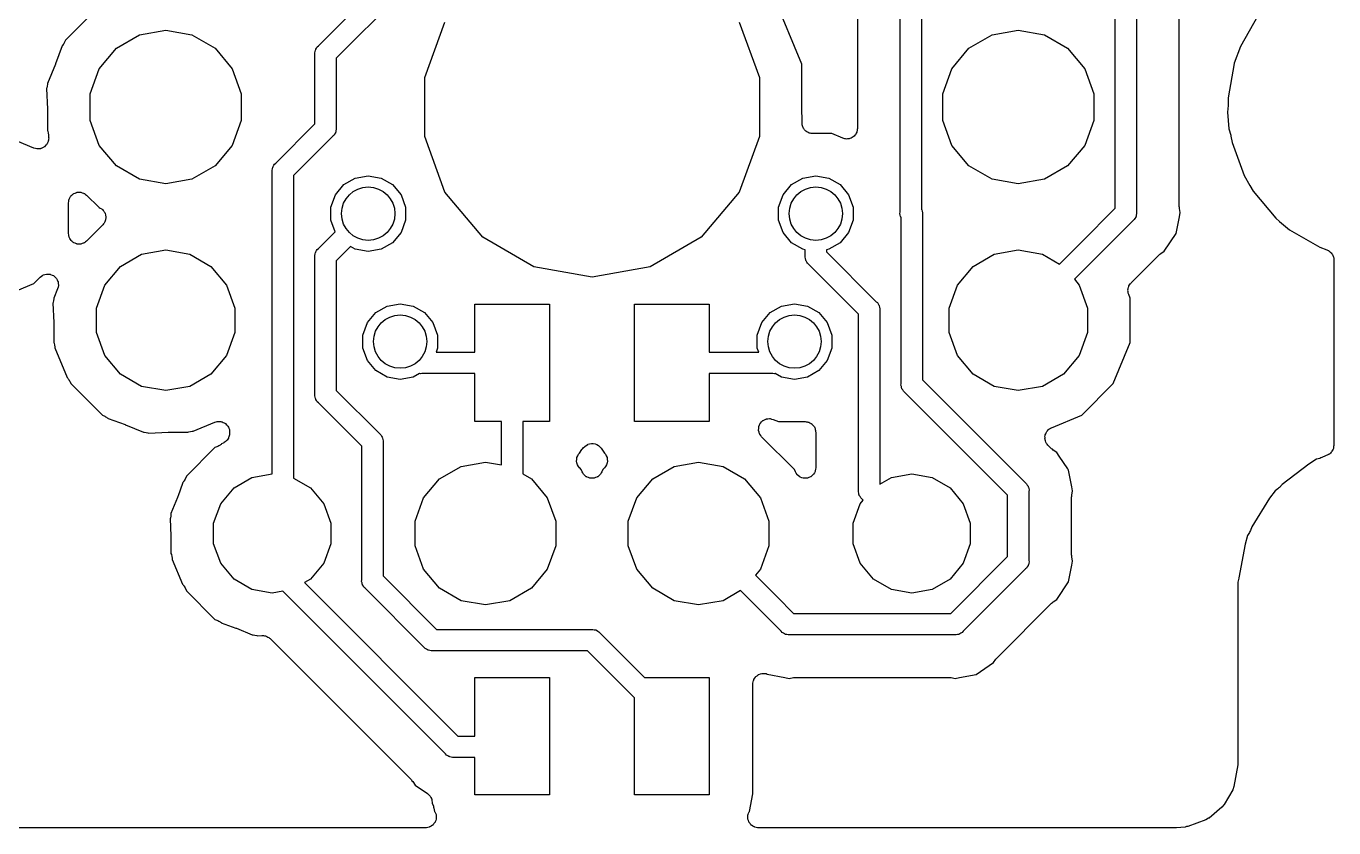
# Model space of a CAD drawing. Extents: x 240.1 to 314.9, y -176.2 to -102.8.
# Drawn here: x 299.33 to 314.91, y -176.23 to -166.68 of the extents above; entities that cross this region are included whole.
import ezdxf

# ---------------------------------------------------------------- set-up
doc = ezdxf.new("R2010")
doc.units = 0
doc.header["$MEASUREMENT"] = 0
doc.layers.add('BLACK', color=7, linetype='CONTINUOUS')

msp = doc.modelspace()

# ---------------------------------------------------------------- linework, layer by layer
at = {"layer": 'BLACK', "linetype": 'CONTINUOUS'}
for p, q in [((312.305, -168.845), (312.305, -153.632)), ((312.559, -153.585), (312.559, -168.893)), ((313.067, -168.823), (313.067, -153.654)), ((302.809, -166.911), (305.087, -164.633)), ((305.234, -164.846), (303.022, -167.058)), ((309.233, -165.617), (309.233, -167.894)), ((309.741, -168.893), (309.741, -165.547)), ((309.995, -165.595), (309.995, -168.853)), ((308.572, -167.131), (308.201, -166.237)), ((300.192, -166.446), (299.796, -166.842)), ((314.006, -166.554), (313.797, -166.917)), ((300.677, -166.78), (300.99, -166.725)), ((300.99, -166.725), (301.303, -166.78)), ((304.076, -167.288), (304.317, -166.628)), ((307.823, -166.628), (308.064, -167.288)), ((310.837, -166.78), (311.15, -166.725)), ((311.15, -166.725), (311.463, -166.78)), ((299.775, -166.887), (299.767, -166.896)), ((299.779, -166.877), (299.775, -166.887)), ((299.784, -166.869), (299.779, -166.877)), ((299.796, -166.842), (299.784, -166.869)), ((300.402, -166.939), (300.677, -166.78)), ((301.303, -166.78), (301.578, -166.939)), ((310.562, -166.939), (310.837, -166.78)), ((311.463, -166.78), (311.738, -166.939)), ((299.757, -166.909), (299.678, -167.126)), ((299.761, -166.906), (299.757, -166.909)), ((299.767, -166.896), (299.761, -166.906)), ((300.198, -167.183), (300.402, -166.939)), ((301.578, -166.939), (301.782, -167.183)), ((302.767, -166.994), (302.771, -166.977)), ((302.768, -167.011), (302.767, -166.994)), ((302.768, -167.841), (302.768, -167.011)), ((302.771, -166.977), (302.774, -166.961)), ((302.774, -166.961), (302.777, -166.956)), ((302.777, -166.956), (302.778, -166.951)), ((302.778, -166.951), (302.788, -166.937)), ((302.788, -166.937), (302.796, -166.922)), ((302.796, -166.922), (302.809, -166.911)), ((310.358, -167.183), (310.562, -166.939)), ((311.738, -166.939), (311.942, -167.183)), ((313.797, -166.917), (313.723, -167.119)), ((299.676, -167.131), (299.581, -167.36)), ((299.677, -167.128), (299.676, -167.131)), ((299.678, -167.126), (299.677, -167.128)), ((300.089, -167.481), (300.198, -167.183)), ((301.782, -167.183), (301.891, -167.481)), ((303.022, -167.058), (303.022, -167.888)), ((308.572, -167.629), (308.572, -167.131)), ((310.249, -167.481), (310.358, -167.183)), ((311.942, -167.183), (312.051, -167.481)), ((313.723, -167.12), (313.65, -167.532)), ((313.723, -167.119), (313.723, -167.119)), ((313.723, -167.119), (313.723, -167.12)), ((299.581, -167.36), (299.581, -167.368)), ((304.076, -167.992), (304.076, -167.288)), ((308.064, -167.288), (308.064, -167.992)), ((299.573, -167.411), (299.571, -167.419)), ((299.571, -167.419), (299.581, -167.667)), ((299.577, -167.39), (299.573, -167.411)), ((299.573, -167.411), (299.573, -167.411)), ((299.573, -167.411), (299.573, -167.411)), ((299.581, -167.368), (299.577, -167.39)), ((299.581, -167.368), (299.581, -167.368)), ((299.581, -167.368), (299.581, -167.368)), ((300.089, -167.799), (300.089, -167.481)), ((301.891, -167.481), (301.891, -167.799)), ((310.249, -167.799), (310.249, -167.481)), ((312.051, -167.481), (312.051, -167.799)), ((299.581, -167.667), (299.581, -167.67)), ((299.581, -167.67), (299.581, -167.672)), ((299.581, -167.672), (299.581, -167.92)), ((308.572, -167.63), (308.572, -167.629)), ((308.574, -167.832), (308.572, -167.63)), ((308.572, -167.63), (308.572, -167.63)), ((313.65, -167.622), (313.643, -167.7)), ((313.65, -167.611), (313.649, -167.616)), ((313.649, -167.616), (313.65, -167.622)), ((313.65, -167.532), (313.65, -167.611)), ((300.198, -168.097), (300.089, -167.799)), ((301.891, -167.799), (301.782, -168.097)), ((310.358, -168.097), (310.249, -167.799)), ((312.051, -167.799), (311.942, -168.097)), ((313.643, -167.7), (313.66, -167.898)), ((299.42, -168.129), (299.068, -167.983)), ((299.581, -167.92), (299.584, -167.928)), ((299.584, -167.928), (299.584, -167.928)), ((299.584, -167.928), (299.584, -167.928)), ((299.584, -167.928), (299.589, -167.95)), ((299.589, -167.95), (299.594, -167.971)), ((299.594, -167.971), (299.594, -167.971)), ((299.594, -167.971), (299.594, -167.971)), ((299.594, -167.971), (299.595, -167.994)), ((302.301, -168.308), (302.768, -167.841)), ((302.994, -167.977), (302.981, -167.988)), ((303.002, -167.962), (302.994, -167.977)), ((303.012, -167.949), (303.002, -167.962)), ((303.013, -167.943), (303.012, -167.949)), ((303.016, -167.938), (303.013, -167.943)), ((303.019, -167.922), (303.016, -167.938)), ((303.023, -167.905), (303.019, -167.922)), ((303.022, -167.888), (303.023, -167.905)), ((308.575, -167.842), (308.574, -167.832)), ((308.575, -167.853), (308.575, -167.842)), ((308.579, -167.863), (308.575, -167.853)), ((308.582, -167.875), (308.579, -167.863)), ((308.587, -167.884), (308.582, -167.875)), ((308.591, -167.894), (308.587, -167.884)), ((308.598, -167.903), (308.591, -167.894)), ((308.604, -167.913), (308.598, -167.903)), ((308.612, -167.92), (308.604, -167.913)), ((308.619, -167.928), (308.612, -167.92)), ((308.629, -167.934), (308.619, -167.928)), ((308.638, -167.941), (308.629, -167.934)), ((308.648, -167.945), (308.638, -167.941)), ((308.657, -167.95), (308.648, -167.945)), ((308.669, -167.952), (308.657, -167.95)), ((308.68, -167.956), (308.669, -167.952)), ((308.69, -167.956), (308.68, -167.956)), ((308.701, -167.957), (308.69, -167.956)), ((308.926, -167.957), (308.701, -167.957)), ((309.057, -168.012), (308.926, -167.957)), ((309.203, -167.976), (309.193, -167.985)), ((309.208, -167.969), (309.203, -167.976)), ((309.213, -167.963), (309.208, -167.969)), ((309.219, -167.95), (309.213, -167.963)), ((309.225, -167.938), (309.219, -167.95)), ((309.227, -167.93), (309.225, -167.938)), ((309.23, -167.922), (309.227, -167.93)), ((309.231, -167.908), (309.23, -167.922)), ((309.233, -167.894), (309.231, -167.908)), ((313.66, -167.898), (313.681, -167.974)), ((313.681, -167.974), (313.681, -167.979)), ((313.681, -167.979), (313.683, -167.985)), ((299.437, -168.133), (299.42, -168.129)), ((299.453, -168.138), (299.437, -168.133)), ((299.458, -168.137), (299.453, -168.138)), ((299.464, -168.139), (299.458, -168.137)), ((299.48, -168.136), (299.464, -168.139)), ((299.497, -168.136), (299.48, -168.136)), ((299.502, -168.133), (299.497, -168.136)), ((299.507, -168.133), (299.502, -168.133)), ((299.522, -168.125), (299.507, -168.133)), ((299.537, -168.119), (299.522, -168.125)), ((299.541, -168.115), (299.537, -168.119)), ((299.546, -168.112), (299.541, -168.115)), ((299.558, -168.1), (299.546, -168.112)), ((299.57, -168.089), (299.558, -168.1)), ((299.572, -168.084), (299.57, -168.089)), ((299.576, -168.08), (299.572, -168.084)), ((299.583, -168.065), (299.576, -168.08)), ((299.59, -168.05), (299.583, -168.065)), ((299.591, -168.044), (299.59, -168.05)), ((299.593, -168.039), (299.591, -168.044)), ((299.594, -168.023), (299.593, -168.039)), ((299.596, -168.006), (299.594, -168.023)), ((299.595, -167.994), (299.595, -167.995)), ((299.595, -167.995), (299.595, -167.998)), ((299.595, -167.998), (299.595, -168.002)), ((299.595, -168.002), (299.596, -168.006)), ((300.402, -168.341), (300.198, -168.097)), ((301.782, -168.097), (301.578, -168.341)), ((302.981, -167.988), (302.514, -168.455)), ((304.317, -168.652), (304.076, -167.992)), ((308.064, -167.992), (307.823, -168.652)), ((309.071, -168.015), (309.057, -168.012)), ((309.084, -168.02), (309.071, -168.015)), ((309.092, -168.02), (309.084, -168.02)), ((309.101, -168.021), (309.092, -168.02)), ((309.114, -168.02), (309.101, -168.021)), ((309.128, -168.02), (309.114, -168.02)), ((309.136, -168.017), (309.128, -168.02)), ((309.144, -168.016), (309.136, -168.017)), ((309.157, -168.009), (309.144, -168.016)), ((309.17, -168.004), (309.157, -168.009)), ((309.176, -167.999), (309.17, -168.004)), ((309.183, -167.995), (309.176, -167.999)), ((309.193, -167.985), (309.183, -167.995)), ((310.562, -168.341), (310.358, -168.097)), ((311.942, -168.097), (311.738, -168.341)), ((313.683, -167.985), (313.697, -168.062)), ((313.697, -168.062), (313.84, -168.455)), ((300.677, -168.5), (300.402, -168.341)), ((301.578, -168.341), (301.303, -168.5)), ((302.259, -168.391), (302.263, -168.374)), ((302.26, -168.408), (302.259, -168.391)), ((302.26, -172.011), (302.26, -168.408)), ((302.263, -168.374), (302.266, -168.358)), ((302.266, -168.358), (302.269, -168.353)), ((302.269, -168.353), (302.27, -168.348)), ((302.27, -168.348), (302.28, -168.334)), ((302.28, -168.334), (302.288, -168.319)), ((302.288, -168.319), (302.301, -168.308)), ((310.837, -168.5), (310.562, -168.341)), ((311.738, -168.341), (311.463, -168.5)), ((300.99, -168.555), (300.677, -168.5)), ((301.303, -168.5), (300.99, -168.555)), ((302.514, -168.455), (302.514, -172.06)), ((303.012, -168.684), (303.113, -168.564)), ((303.113, -168.564), (303.249, -168.486)), ((303.249, -168.486), (303.403, -168.459)), ((303.403, -168.459), (303.557, -168.486)), ((303.557, -168.486), (303.693, -168.564)), ((303.693, -168.564), (303.794, -168.684)), ((308.346, -168.684), (308.447, -168.564)), ((308.447, -168.564), (308.583, -168.486)), ((308.583, -168.486), (308.737, -168.459)), ((308.737, -168.459), (308.891, -168.486)), ((308.891, -168.486), (309.027, -168.564)), ((309.027, -168.564), (309.128, -168.684)), ((311.15, -168.555), (310.837, -168.5)), ((311.463, -168.5), (311.15, -168.555)), ((313.84, -168.455), (313.909, -168.575)), ((313.909, -168.575), (313.948, -168.642)), ((299.834, -168.764), (299.835, -168.747)), ((299.835, -168.747), (299.838, -168.742)), ((299.838, -168.742), (299.839, -168.737)), ((299.839, -168.737), (299.847, -168.722)), ((299.847, -168.722), (299.854, -168.707)), ((299.854, -168.707), (299.858, -168.703)), ((299.858, -168.703), (299.861, -168.698)), ((299.861, -168.698), (299.873, -168.688)), ((299.873, -168.688), (299.885, -168.676)), ((299.885, -168.676), (299.89, -168.674)), ((299.89, -168.674), (299.894, -168.67)), ((299.894, -168.67), (299.91, -168.664)), ((299.91, -168.664), (299.925, -168.657)), ((299.925, -168.657), (299.931, -168.657)), ((299.931, -168.657), (299.936, -168.655)), ((299.936, -168.655), (299.952, -168.655)), ((299.952, -168.655), (299.969, -168.653)), ((299.969, -168.653), (299.974, -168.655)), ((299.974, -168.655), (299.98, -168.655)), ((299.98, -168.655), (299.996, -168.661)), ((299.996, -168.661), (300.012, -168.665)), ((300.012, -168.665), (300.016, -168.668)), ((300.016, -168.668), (300.021, -168.67)), ((300.021, -168.67), (300.034, -168.681)), ((300.034, -168.681), (300.048, -168.69)), ((300.048, -168.69), (300.192, -168.834)), ((302.958, -168.832), (303.012, -168.684)), ((303.794, -168.684), (303.847, -168.832)), ((304.769, -169.191), (304.317, -168.652)), ((307.823, -168.652), (307.371, -169.191)), ((308.292, -168.832), (308.346, -168.684)), ((309.128, -168.684), (309.181, -168.832)), ((313.948, -168.642), (314.217, -168.963)), ((299.831, -168.78), (299.834, -168.764)), ((299.831, -169.147), (299.831, -168.78)), ((300.192, -168.834), (300.199, -168.837)), ((300.199, -168.837), (300.21, -168.845)), ((300.21, -168.845), (300.223, -168.85)), ((300.223, -168.85), (300.229, -168.856)), ((300.229, -168.856), (300.236, -168.861)), ((300.236, -168.861), (300.244, -168.872)), ((300.244, -168.872), (300.254, -168.882)), ((300.254, -168.882), (300.258, -168.889)), ((300.258, -168.889), (300.263, -168.896)), ((300.263, -168.896), (300.267, -168.909)), ((300.267, -168.909), (300.273, -168.922)), ((302.958, -168.988), (302.958, -168.832)), ((303.847, -168.832), (303.847, -168.988)), ((308.292, -168.988), (308.292, -168.832)), ((309.181, -168.832), (309.181, -168.988)), ((309.74, -168.909), (309.741, -168.893)), ((309.744, -168.926), (309.74, -168.909)), ((309.995, -168.853), (309.997, -168.856)), ((309.997, -168.856), (309.998, -168.861)), ((309.998, -168.861), (310.001, -168.866)), ((310.001, -168.866), (310.004, -168.882)), ((310.004, -168.882), (310.008, -168.899)), ((310.008, -168.899), (310.007, -168.916)), ((310.007, -168.916), (310.007, -170.889)), ((311.894, -169.257), (312.305, -168.845)), ((312.56, -168.909), (312.556, -168.926)), ((312.559, -168.893), (312.56, -168.909)), ((313.069, -168.835), (313.067, -168.823)), ((313.069, -168.848), (313.069, -168.835)), ((313.079, -168.898), (313.069, -168.848)), ((313.069, -168.948), (313.079, -168.898)), ((300.24, -169.044), (300.048, -169.236)), ((300.248, -169.033), (300.24, -169.044)), ((300.257, -169.023), (300.248, -169.033)), ((300.26, -169.015), (300.257, -169.023)), ((300.265, -169.008), (300.26, -169.015)), ((300.269, -168.995), (300.265, -169.008)), ((300.274, -168.982), (300.269, -168.995)), ((300.273, -168.922), (300.273, -168.93)), ((300.273, -168.93), (300.276, -168.938)), ((300.277, -168.966), (300.274, -168.974)), ((300.274, -168.974), (300.274, -168.982)), ((300.276, -168.938), (300.275, -168.952)), ((300.275, -168.952), (300.277, -168.966)), ((303.008, -169.125), (302.958, -168.988)), ((303.847, -168.988), (303.794, -169.136)), ((308.346, -169.136), (308.292, -168.988)), ((309.181, -168.988), (309.128, -169.136)), ((309.747, -168.942), (309.744, -168.926)), ((309.75, -168.947), (309.747, -168.942)), ((309.751, -168.953), (309.75, -168.947)), ((309.753, -168.955), (309.751, -168.953)), ((309.753, -170.936), (309.753, -168.955)), ((312.518, -168.992), (312.073, -169.436)), ((312.531, -168.981), (312.518, -168.992)), ((312.539, -168.966), (312.531, -168.981)), ((312.549, -168.953), (312.539, -168.966)), ((312.55, -168.947), (312.549, -168.953)), ((312.553, -168.942), (312.55, -168.947)), ((312.556, -168.926), (312.553, -168.942)), ((313.03, -169.146), (313.069, -168.948)), ((313.069, -168.948), (313.069, -168.948)), ((314.217, -168.963), (314.264, -169.003)), ((314.264, -169.003), (314.264, -169.003)), ((314.264, -169.003), (314.382, -169.102)), ((299.834, -169.163), (299.831, -169.147)), ((299.835, -169.18), (299.834, -169.163)), ((299.838, -169.185), (299.835, -169.18)), ((299.839, -169.19), (299.838, -169.185)), ((299.847, -169.204), (299.839, -169.19)), ((299.854, -169.219), (299.847, -169.204)), ((299.858, -169.223), (299.854, -169.219)), ((299.861, -169.228), (299.858, -169.223)), ((299.873, -169.239), (299.861, -169.228)), ((302.809, -169.324), (303.008, -169.125)), ((303.794, -169.136), (303.693, -169.256)), ((305.378, -169.543), (304.769, -169.191)), ((307.371, -169.191), (306.762, -169.543)), ((308.447, -169.256), (308.346, -169.136)), ((309.128, -169.136), (309.027, -169.256)), ((312.89, -169.356), (313.03, -169.146)), ((314.382, -169.102), (314.745, -169.311)), ((299.885, -169.251), (299.873, -169.239)), ((299.89, -169.253), (299.885, -169.251)), ((299.894, -169.257), (299.89, -169.253)), ((299.91, -169.262), (299.894, -169.257)), ((299.925, -169.269), (299.91, -169.262)), ((299.931, -169.27), (299.925, -169.269)), ((299.936, -169.272), (299.931, -169.27)), ((299.952, -169.272), (299.936, -169.272)), ((299.969, -169.273), (299.952, -169.272)), ((299.974, -169.272), (299.969, -169.273)), ((299.98, -169.272), (299.974, -169.272)), ((299.996, -169.266), (299.98, -169.272)), ((300.012, -169.262), (299.996, -169.266)), ((300.016, -169.259), (300.012, -169.262)), ((300.021, -169.257), (300.016, -169.259)), ((300.034, -169.246), (300.021, -169.257)), ((300.048, -169.236), (300.034, -169.246)), ((300.703, -169.392), (300.99, -169.342)), ((300.99, -169.342), (301.277, -169.392)), ((302.771, -169.39), (302.774, -169.374)), ((302.774, -169.374), (302.777, -169.369)), ((302.777, -169.369), (302.778, -169.363)), ((302.778, -169.363), (302.788, -169.35)), ((302.788, -169.35), (302.796, -169.335)), ((302.796, -169.335), (302.809, -169.324)), ((303.191, -169.301), (303.022, -169.471)), ((303.249, -169.334), (303.191, -169.301)), ((303.403, -169.361), (303.249, -169.334)), ((303.557, -169.334), (303.403, -169.361)), ((303.693, -169.256), (303.557, -169.334)), ((308.583, -169.334), (308.447, -169.256)), ((308.61, -169.339), (308.583, -169.334)), ((308.61, -169.412), (308.61, -169.339)), ((308.891, -169.334), (308.864, -169.339)), ((308.864, -169.339), (308.864, -169.365)), ((308.864, -169.365), (309.458, -169.959)), ((309.027, -169.256), (308.891, -169.334)), ((310.863, -169.392), (311.15, -169.342)), ((311.15, -169.342), (311.437, -169.392)), ((311.64, -169.51), (311.894, -169.257)), ((311.894, -169.257), (311.894, -169.257)), ((312.838, -169.393), (312.847, -169.384)), ((312.847, -169.384), (312.89, -169.356)), ((314.745, -169.311), (314.826, -169.341)), ((314.826, -169.341), (314.836, -169.346)), ((314.836, -169.346), (314.847, -169.35)), ((314.847, -169.35), (314.855, -169.357)), ((314.855, -169.357), (314.865, -169.363)), ((314.865, -169.363), (314.872, -169.371)), ((314.872, -169.371), (314.88, -169.378)), ((314.88, -169.378), (314.886, -169.388)), ((300.264, -169.761), (300.451, -169.538)), ((300.451, -169.538), (300.703, -169.392)), ((301.277, -169.392), (301.529, -169.538)), ((301.529, -169.538), (301.716, -169.761)), ((302.767, -169.407), (302.771, -169.39)), ((302.768, -169.424), (302.767, -169.407)), ((302.768, -171.063), (302.768, -169.424)), ((303.022, -169.471), (303.022, -171.016)), ((306.07, -169.665), (305.378, -169.543)), ((306.762, -169.543), (306.07, -169.665)), ((308.609, -169.429), (308.61, -169.412)), ((308.613, -169.446), (308.609, -169.429)), ((308.616, -169.462), (308.613, -169.446)), ((308.619, -169.467), (308.616, -169.462)), ((308.62, -169.472), (308.619, -169.467)), ((308.63, -169.486), (308.62, -169.472)), ((308.638, -169.501), (308.63, -169.486)), ((308.651, -169.512), (308.638, -169.501)), ((309.245, -170.106), (308.651, -169.512)), ((310.424, -169.761), (310.611, -169.538)), ((310.611, -169.538), (310.863, -169.392)), ((311.437, -169.392), (311.64, -169.51)), ((312.073, -169.436), (311.818, -169.692)), ((312.073, -169.436), (312.073, -169.436)), ((312.494, -169.734), (312.828, -169.4)), ((312.828, -169.4), (312.838, -169.393)), ((314.886, -169.388), (314.893, -169.397)), ((314.893, -169.397), (314.897, -169.407)), ((314.897, -169.407), (314.902, -169.417)), ((314.902, -169.417), (314.904, -169.428)), ((314.904, -169.428), (314.908, -169.438)), ((314.908, -169.438), (314.908, -169.449)), ((314.908, -169.449), (314.91, -169.46)), ((314.91, -169.46), (314.91, -171.67)), ((299.418, -169.743), (299.495, -169.666)), ((299.495, -169.666), (299.511, -169.655)), ((299.511, -169.655), (299.526, -169.643)), ((299.526, -169.643), (299.529, -169.642)), ((299.529, -169.642), (299.531, -169.64)), ((299.531, -169.64), (299.55, -169.635)), ((299.55, -169.635), (299.568, -169.629)), ((299.568, -169.629), (299.571, -169.63)), ((299.571, -169.63), (299.574, -169.629)), ((299.574, -169.629), (299.593, -169.631)), ((299.593, -169.631), (299.613, -169.631)), ((299.613, -169.631), (299.615, -169.632)), ((299.615, -169.632), (299.618, -169.633)), ((299.618, -169.633), (299.635, -169.641)), ((299.635, -169.641), (299.653, -169.648)), ((299.653, -169.648), (299.655, -169.65)), ((299.655, -169.65), (299.658, -169.651)), ((299.658, -169.651), (299.672, -169.665)), ((299.672, -169.665), (299.686, -169.678)), ((299.686, -169.678), (299.687, -169.681)), ((299.687, -169.681), (299.689, -169.683)), ((299.689, -169.683), (299.697, -169.7)), ((311.818, -169.692), (311.876, -169.761)), ((299.068, -169.888), (299.418, -169.743)), ((299.702, -169.804), (299.656, -169.915)), ((299.697, -169.7), (299.706, -169.717)), ((299.707, -169.785), (299.702, -169.804)), ((299.706, -169.717), (299.707, -169.72)), ((299.707, -169.72), (299.708, -169.723)), ((299.712, -169.766), (299.707, -169.785)), ((299.708, -169.723), (299.709, -169.742)), ((299.709, -169.742), (299.712, -169.761)), ((299.712, -169.761), (299.711, -169.764)), ((299.711, -169.764), (299.712, -169.766)), ((300.164, -170.034), (300.264, -169.761)), ((301.716, -169.761), (301.815, -170.034)), ((310.325, -170.034), (310.424, -169.761)), ((311.876, -169.761), (311.976, -170.034)), ((312.457, -169.813), (312.461, -169.8)), ((312.458, -169.821), (312.457, -169.813)), ((312.457, -169.83), (312.458, -169.821)), ((312.46, -169.843), (312.457, -169.83)), ((312.461, -169.857), (312.46, -169.843)), ((312.461, -169.8), (312.462, -169.786)), ((312.462, -169.786), (312.466, -169.779)), ((312.466, -169.779), (312.468, -169.771)), ((312.468, -169.771), (312.476, -169.759)), ((312.476, -169.759), (312.483, -169.747)), ((312.483, -169.747), (312.489, -169.741)), ((312.489, -169.741), (312.494, -169.734)), ((299.649, -169.967), (299.646, -169.977)), ((299.646, -169.977), (299.656, -170.208)), ((299.653, -169.946), (299.649, -169.967)), ((299.656, -169.924), (299.653, -169.946)), ((299.656, -169.915), (299.656, -169.924)), ((303.494, -170.088), (303.63, -170.01)), ((303.63, -170.01), (303.784, -169.983)), ((303.784, -169.983), (303.938, -170.01)), ((303.938, -170.01), (304.074, -170.088)), ((304.673, -170.561), (304.673, -169.989)), ((304.673, -169.989), (305.562, -169.989)), ((305.562, -169.989), (305.562, -171.386)), ((306.578, -171.386), (306.578, -169.989)), ((306.578, -169.989), (307.467, -169.989)), ((307.467, -169.989), (307.467, -170.561)), ((308.193, -170.088), (308.329, -170.01)), ((308.329, -170.01), (308.483, -169.983)), ((308.483, -169.983), (308.637, -170.01)), ((308.637, -170.01), (308.773, -170.088)), ((309.458, -169.959), (309.471, -169.97)), ((309.471, -169.97), (309.479, -169.985)), ((309.479, -169.985), (309.489, -169.998)), ((309.489, -169.998), (309.49, -170.004)), ((309.49, -170.004), (309.493, -170.009)), ((309.493, -170.009), (309.496, -170.025)), ((312.464, -169.865), (312.461, -169.857)), ((312.466, -169.873), (312.464, -169.865)), ((312.483, -169.915), (312.466, -169.873)), ((312.483, -170.445), (312.483, -169.915)), ((300.164, -170.326), (300.164, -170.034)), ((301.815, -170.034), (301.815, -170.326)), ((303.393, -170.208), (303.494, -170.088)), ((304.074, -170.088), (304.175, -170.208)), ((308.092, -170.208), (308.193, -170.088)), ((308.773, -170.088), (308.874, -170.208)), ((309.245, -172.206), (309.245, -170.106)), ((309.496, -170.025), (309.5, -170.042)), ((309.5, -170.042), (309.499, -170.059)), ((309.499, -170.059), (309.499, -172.133)), ((310.325, -170.326), (310.325, -170.034)), ((311.976, -170.034), (311.976, -170.326)), ((299.656, -170.208), (299.656, -170.211)), ((299.656, -170.211), (299.656, -170.214)), ((299.656, -170.214), (299.656, -170.445)), ((303.339, -170.356), (303.393, -170.208)), ((304.175, -170.208), (304.228, -170.356)), ((308.038, -170.356), (308.092, -170.208)), ((308.874, -170.208), (308.928, -170.356)), ((299.656, -170.445), (299.66, -170.454)), ((299.66, -170.454), (299.665, -170.476)), ((299.665, -170.476), (299.67, -170.497)), ((300.264, -170.599), (300.164, -170.326)), ((301.815, -170.326), (301.716, -170.599)), ((303.339, -170.512), (303.339, -170.356)), ((304.228, -170.356), (304.228, -170.512)), ((308.038, -170.512), (308.038, -170.356)), ((308.928, -170.356), (308.928, -170.512)), ((310.424, -170.599), (310.325, -170.326)), ((311.976, -170.326), (311.876, -170.599)), ((312.28, -170.935), (312.483, -170.445)), ((299.67, -170.497), (299.67, -170.509)), ((299.67, -170.509), (299.817, -170.863)), ((300.451, -170.822), (300.264, -170.599)), ((301.716, -170.599), (301.529, -170.822)), ((303.393, -170.66), (303.339, -170.512)), ((304.228, -170.512), (304.211, -170.561)), ((304.211, -170.561), (304.673, -170.561)), ((307.467, -170.561), (308.056, -170.561)), ((308.056, -170.561), (308.038, -170.512)), ((308.928, -170.512), (308.874, -170.66)), ((310.611, -170.822), (310.424, -170.599)), ((311.876, -170.599), (311.689, -170.822)), ((303.494, -170.78), (303.393, -170.66)), ((303.63, -170.858), (303.494, -170.78)), ((308.773, -170.78), (308.637, -170.858)), ((308.874, -170.66), (308.773, -170.78)), ((299.817, -170.863), (299.823, -170.868)), ((299.823, -170.868), (299.829, -170.877)), ((299.829, -170.877), (299.837, -170.885)), ((299.837, -170.885), (299.841, -170.896)), ((299.841, -170.896), (299.847, -170.905)), ((299.847, -170.905), (299.86, -170.935)), ((299.86, -170.935), (300.235, -171.31)), ((300.703, -170.968), (300.451, -170.822)), ((301.529, -170.822), (301.277, -170.968)), ((303.784, -170.885), (303.63, -170.858)), ((303.938, -170.858), (303.784, -170.885)), ((304.016, -170.814), (303.938, -170.858)), ((304.027, -170.816), (304.016, -170.814)), ((304.044, -170.815), (304.027, -170.816)), ((304.673, -170.815), (304.044, -170.815)), ((304.673, -171.386), (304.673, -170.815)), ((308.223, -170.815), (307.467, -170.815)), ((307.467, -170.815), (307.467, -171.386)), ((308.24, -170.816), (308.223, -170.815)), ((308.251, -170.814), (308.24, -170.816)), ((308.329, -170.858), (308.251, -170.814)), ((308.483, -170.885), (308.329, -170.858)), ((308.637, -170.858), (308.483, -170.885)), ((309.752, -170.953), (309.753, -170.936)), ((310.007, -170.889), (311.236, -172.118)), ((310.863, -170.968), (310.611, -170.822)), ((311.689, -170.822), (311.437, -170.968)), ((311.905, -171.31), (312.28, -170.935)), ((300.99, -171.018), (300.703, -170.968)), ((301.277, -170.968), (300.99, -171.018)), ((302.767, -171.08), (302.768, -171.063)), ((302.771, -171.097), (302.767, -171.08)), ((302.774, -171.113), (302.771, -171.097)), ((303.022, -171.016), (303.54, -171.534)), ((309.756, -170.97), (309.752, -170.953)), ((309.759, -170.986), (309.756, -170.97)), ((309.762, -170.991), (309.759, -170.986)), ((309.763, -170.997), (309.762, -170.991)), ((309.773, -171.01), (309.763, -170.997)), ((309.781, -171.025), (309.773, -171.01)), ((309.794, -171.036), (309.781, -171.025)), ((311.023, -172.265), (309.794, -171.036)), ((311.15, -171.018), (310.863, -170.968)), ((311.437, -170.968), (311.15, -171.018)), ((302.777, -171.118), (302.774, -171.113)), ((302.778, -171.123), (302.777, -171.118)), ((302.788, -171.137), (302.778, -171.123)), ((302.796, -171.152), (302.788, -171.137)), ((302.809, -171.163), (302.796, -171.152)), ((303.327, -171.68), (302.809, -171.163)), ((300.235, -171.31), (300.265, -171.323)), ((300.265, -171.323), (300.274, -171.329)), ((300.274, -171.329), (300.285, -171.333)), ((300.285, -171.333), (300.293, -171.341)), ((300.293, -171.341), (300.302, -171.347)), ((300.302, -171.347), (300.305, -171.35)), ((300.305, -171.35), (300.505, -171.423)), ((301.319, -171.5), (301.576, -171.393)), ((301.576, -171.393), (301.59, -171.39)), ((301.59, -171.39), (301.603, -171.386)), ((301.603, -171.386), (301.611, -171.386)), ((301.611, -171.386), (301.619, -171.384)), ((301.619, -171.384), (301.633, -171.386)), ((301.633, -171.386), (301.647, -171.386)), ((301.647, -171.386), (301.655, -171.388)), ((301.655, -171.388), (301.663, -171.39)), ((301.663, -171.39), (301.675, -171.396)), ((301.675, -171.396), (301.688, -171.401)), ((301.688, -171.401), (301.695, -171.406)), ((301.695, -171.406), (301.702, -171.41)), ((301.702, -171.41), (301.712, -171.42)), ((304.99, -171.386), (304.673, -171.386)), ((304.991, -171.902), (304.99, -171.386)), ((305.562, -171.386), (305.244, -171.386)), ((305.244, -171.386), (305.244, -172.009)), ((307.467, -171.386), (306.578, -171.386)), ((308.066, -171.427), (308.073, -171.409)), ((308.073, -171.409), (308.075, -171.407)), ((308.075, -171.407), (308.077, -171.404)), ((308.077, -171.404), (308.09, -171.391)), ((308.09, -171.391), (308.103, -171.376)), ((308.103, -171.376), (308.106, -171.375)), ((308.106, -171.375), (308.108, -171.373)), ((308.108, -171.373), (308.125, -171.365)), ((308.125, -171.365), (308.142, -171.356)), ((308.142, -171.356), (308.145, -171.356)), ((308.145, -171.356), (308.148, -171.355)), ((308.148, -171.355), (308.167, -171.353)), ((308.167, -171.353), (308.186, -171.35)), ((308.186, -171.35), (308.189, -171.351)), ((308.189, -171.351), (308.192, -171.351)), ((308.192, -171.351), (308.21, -171.356)), ((308.21, -171.356), (308.229, -171.36)), ((308.229, -171.36), (308.294, -171.386)), ((308.294, -171.386), (308.61, -171.386)), ((308.61, -171.386), (308.621, -171.388)), ((308.621, -171.388), (308.632, -171.388)), ((308.632, -171.388), (308.642, -171.392)), ((308.642, -171.392), (308.653, -171.394)), ((308.653, -171.394), (308.663, -171.4)), ((308.663, -171.4), (308.674, -171.404)), ((308.674, -171.404), (308.682, -171.411)), ((308.682, -171.411), (308.692, -171.416)), ((311.544, -171.46), (311.905, -171.31)), ((300.505, -171.423), (300.508, -171.424)), ((300.508, -171.424), (300.511, -171.425)), ((300.511, -171.425), (300.725, -171.513)), ((300.725, -171.513), (300.734, -171.513)), ((300.734, -171.513), (300.756, -171.517)), ((300.756, -171.517), (300.777, -171.521)), ((300.777, -171.521), (300.778, -171.521)), ((300.778, -171.521), (300.778, -171.521)), ((300.778, -171.521), (300.778, -171.521)), ((300.778, -171.521), (300.787, -171.524)), ((300.787, -171.524), (301.018, -171.514)), ((301.018, -171.514), (301.021, -171.514)), ((301.021, -171.514), (301.024, -171.513)), ((301.024, -171.513), (301.255, -171.513)), ((301.255, -171.513), (301.264, -171.51)), ((301.264, -171.51), (301.286, -171.505)), ((301.286, -171.505), (301.307, -171.5)), ((301.307, -171.5), (301.319, -171.5)), ((301.712, -171.42), (301.722, -171.429)), ((301.722, -171.429), (301.726, -171.436)), ((301.726, -171.436), (301.732, -171.442)), ((301.732, -171.442), (301.737, -171.455)), ((301.737, -171.455), (301.744, -171.467)), ((301.744, -171.467), (301.746, -171.475)), ((301.747, -171.556), (301.744, -171.57)), ((301.746, -171.475), (301.749, -171.483)), ((301.751, -171.543), (301.747, -171.556)), ((301.749, -171.483), (301.75, -171.497)), ((301.75, -171.497), (301.752, -171.511)), ((301.752, -171.526), (301.751, -171.534)), ((301.751, -171.534), (301.751, -171.543)), ((301.752, -171.511), (301.752, -171.526)), ((303.54, -171.534), (303.553, -171.545)), ((303.553, -171.545), (303.561, -171.559)), ((303.561, -171.559), (303.571, -171.573)), ((308.054, -171.488), (308.056, -171.469)), ((308.055, -171.491), (308.054, -171.488)), ((308.055, -171.494), (308.055, -171.491)), ((308.061, -171.512), (308.055, -171.494)), ((308.056, -171.469), (308.057, -171.45)), ((308.057, -171.45), (308.058, -171.447)), ((308.058, -171.444), (308.066, -171.427)), ((308.058, -171.447), (308.058, -171.444)), ((308.066, -171.531), (308.061, -171.512)), ((308.067, -171.533), (308.066, -171.531)), ((308.068, -171.536), (308.067, -171.533)), ((308.08, -171.551), (308.068, -171.536)), ((308.091, -171.567), (308.08, -171.551)), ((308.481, -171.957), (308.091, -171.567)), ((308.692, -171.416), (308.699, -171.425)), ((308.699, -171.425), (308.707, -171.432)), ((308.707, -171.432), (308.713, -171.441)), ((308.713, -171.441), (308.72, -171.45)), ((308.72, -171.45), (308.724, -171.46)), ((308.724, -171.46), (308.729, -171.47)), ((308.729, -171.47), (308.731, -171.481)), ((308.731, -171.481), (308.735, -171.491)), ((308.735, -171.491), (308.735, -171.503)), ((308.735, -171.503), (308.737, -171.513)), ((308.737, -171.513), (308.737, -171.936)), ((311.467, -171.561), (311.47, -171.553)), ((311.468, -171.575), (311.467, -171.561)), ((311.47, -171.544), (311.476, -171.532)), ((311.47, -171.553), (311.47, -171.544)), ((311.476, -171.532), (311.48, -171.519)), ((311.48, -171.519), (311.485, -171.512)), ((311.485, -171.512), (311.489, -171.505)), ((311.489, -171.505), (311.499, -171.495)), ((311.499, -171.495), (311.507, -171.484)), ((311.507, -171.484), (311.514, -171.479)), ((311.514, -171.479), (311.52, -171.473)), ((311.52, -171.473), (311.533, -171.467)), ((311.533, -171.467), (311.544, -171.46)), ((301.577, -171.697), (301.237, -172.037)), ((301.612, -171.683), (301.577, -171.697)), ((301.624, -171.675), (301.612, -171.683)), ((301.637, -171.669), (301.624, -171.675)), ((301.642, -171.663), (301.637, -171.669)), ((301.649, -171.659), (301.642, -171.663)), ((301.655, -171.651), (301.649, -171.659)), ((301.674, -171.644), (301.655, -171.651)), ((301.681, -171.639), (301.674, -171.644)), ((301.688, -171.636), (301.681, -171.639)), ((301.699, -171.627), (301.688, -171.636)), ((301.711, -171.62), (301.699, -171.627)), ((301.716, -171.613), (301.711, -171.62)), ((301.722, -171.608), (301.716, -171.613)), ((301.729, -171.596), (301.722, -171.608)), ((301.738, -171.585), (301.729, -171.596)), ((301.74, -171.577), (301.738, -171.585)), ((301.744, -171.57), (301.74, -171.577)), ((303.327, -173.273), (303.327, -171.68)), ((303.571, -171.573), (303.572, -171.579)), ((303.572, -171.579), (303.575, -171.584)), ((303.575, -171.584), (303.578, -171.6)), ((303.578, -171.6), (303.582, -171.617)), ((303.582, -171.617), (303.581, -171.633)), ((303.581, -171.633), (303.581, -173.226)), ((305.921, -171.764), (305.95, -171.721)), ((305.95, -171.721), (305.958, -171.712)), ((305.958, -171.712), (305.965, -171.701)), ((305.965, -171.701), (305.983, -171.684)), ((305.983, -171.684), (305.984, -171.683)), ((305.984, -171.683), (305.985, -171.682)), ((305.985, -171.682), (306.002, -171.67)), ((306.002, -171.67), (306.019, -171.658)), ((306.019, -171.658), (306.021, -171.658)), ((306.021, -171.658), (306.022, -171.657)), ((306.022, -171.657), (306.042, -171.652)), ((306.042, -171.652), (306.062, -171.647)), ((306.062, -171.647), (306.063, -171.647)), ((306.063, -171.647), (306.065, -171.647)), ((306.065, -171.647), (306.085, -171.649)), ((306.085, -171.649), (306.106, -171.651)), ((306.106, -171.651), (306.107, -171.652)), ((306.107, -171.652), (306.108, -171.652)), ((306.108, -171.652), (306.127, -171.661)), ((306.127, -171.661), (306.146, -171.67)), ((306.146, -171.67), (306.147, -171.671)), ((306.147, -171.671), (306.148, -171.671)), ((306.148, -171.671), (306.162, -171.686)), ((306.162, -171.686), (306.177, -171.701)), ((306.177, -171.701), (306.178, -171.702)), ((306.178, -171.702), (306.179, -171.703)), ((306.179, -171.703), (306.219, -171.764)), ((311.466, -171.588), (311.468, -171.575)), ((311.469, -171.596), (311.466, -171.588)), ((311.469, -171.605), (311.469, -171.596)), ((311.474, -171.618), (311.469, -171.605)), ((311.478, -171.631), (311.474, -171.618)), ((311.483, -171.638), (311.478, -171.631)), ((311.486, -171.646), (311.483, -171.638)), ((311.495, -171.656), (311.486, -171.646)), ((311.503, -171.667), (311.495, -171.656)), ((311.546, -171.71), (311.503, -171.667)), ((311.556, -171.717), (311.546, -171.71)), ((311.565, -171.726), (311.556, -171.717)), ((314.902, -171.714), (314.895, -171.727)), ((314.904, -171.707), (314.902, -171.714)), ((314.906, -171.701), (314.904, -171.707)), ((314.907, -171.685), (314.906, -171.701)), ((314.91, -171.67), (314.907, -171.685)), ((304.509, -171.92), (304.8, -171.869)), ((304.8, -171.869), (304.991, -171.902)), ((305.886, -171.857), (305.888, -171.837)), ((305.886, -171.859), (305.886, -171.857)), ((305.886, -171.86), (305.886, -171.859)), ((305.891, -171.88), (305.886, -171.86)), ((305.888, -171.837), (305.89, -171.816)), ((305.89, -171.815), (305.891, -171.814)), ((305.89, -171.816), (305.89, -171.815)), ((305.891, -171.814), (305.9, -171.795)), ((305.896, -171.9), (305.891, -171.88)), ((305.9, -171.795), (305.909, -171.776)), ((305.909, -171.776), (305.91, -171.775)), ((305.91, -171.774), (305.921, -171.764)), ((305.91, -171.775), (305.91, -171.774)), ((306.219, -171.764), (306.23, -171.774)), ((306.23, -171.774), (306.23, -171.775)), ((306.23, -171.775), (306.231, -171.776)), ((306.231, -171.776), (306.24, -171.795)), ((306.24, -171.795), (306.249, -171.814)), ((306.249, -171.88), (306.244, -171.9)), ((306.249, -171.814), (306.25, -171.815)), ((306.254, -171.86), (306.249, -171.88)), ((306.25, -171.815), (306.25, -171.816)), ((306.25, -171.816), (306.252, -171.837)), ((306.252, -171.837), (306.254, -171.857)), ((306.254, -171.857), (306.254, -171.859)), ((306.254, -171.859), (306.254, -171.86)), ((307.049, -171.92), (307.34, -171.869)), ((307.34, -171.869), (307.631, -171.92)), ((311.608, -171.754), (311.565, -171.726)), ((311.636, -171.797), (311.608, -171.754)), ((311.739, -171.95), (311.636, -171.797)), ((314.705, -171.836), (314.612, -171.893)), ((314.745, -171.825), (314.705, -171.836)), ((314.756, -171.82), (314.745, -171.825)), ((314.768, -171.816), (314.756, -171.82)), ((314.81, -171.795), (314.768, -171.816)), ((314.818, -171.792), (314.81, -171.795)), ((314.832, -171.786), (314.818, -171.792)), ((314.846, -171.78), (314.832, -171.786)), ((314.852, -171.776), (314.846, -171.78)), ((314.858, -171.773), (314.852, -171.776)), ((314.869, -171.762), (314.858, -171.773)), ((314.88, -171.752), (314.869, -171.762)), ((314.884, -171.746), (314.88, -171.752)), ((314.888, -171.741), (314.884, -171.746)), ((314.895, -171.727), (314.888, -171.741)), ((302.017, -172.053), (302.26, -172.011)), ((304.253, -172.068), (304.509, -171.92)), ((305.244, -172.009), (305.347, -172.068)), ((305.897, -171.901), (305.896, -171.9)), ((305.897, -171.903), (305.897, -171.901)), ((305.909, -171.92), (305.897, -171.903)), ((305.921, -171.937), (305.909, -171.92)), ((305.922, -171.938), (305.921, -171.937)), ((305.923, -171.939), (305.922, -171.938)), ((305.941, -171.957), (305.923, -171.939)), ((305.953, -171.985), (305.941, -171.957)), ((305.962, -171.999), (305.953, -171.985)), ((305.969, -172.014), (305.962, -171.999)), ((305.973, -172.017), (305.969, -172.014)), ((305.976, -172.022), (305.973, -172.017)), ((305.99, -172.032), (305.976, -172.022)), ((306.002, -172.044), (305.99, -172.032)), ((306.15, -172.032), (306.138, -172.044)), ((306.164, -172.022), (306.15, -172.032)), ((306.167, -172.017), (306.164, -172.022)), ((306.171, -172.014), (306.167, -172.017)), ((306.178, -171.999), (306.171, -172.014)), ((306.187, -171.985), (306.178, -171.999)), ((306.199, -171.957), (306.187, -171.985)), ((306.217, -171.939), (306.199, -171.957)), ((306.218, -171.938), (306.217, -171.939)), ((306.219, -171.937), (306.218, -171.938)), ((306.231, -171.92), (306.219, -171.937)), ((306.243, -171.903), (306.231, -171.92)), ((306.244, -171.9), (306.243, -171.901)), ((306.243, -171.901), (306.243, -171.903)), ((306.793, -172.068), (307.049, -171.92)), ((307.631, -171.92), (307.887, -172.068)), ((308.493, -171.985), (308.481, -171.957)), ((308.503, -172.001), (308.493, -171.985)), ((308.513, -172.018), (308.503, -172.001)), ((308.515, -172.02), (308.513, -172.018)), ((308.516, -172.022), (308.515, -172.02)), ((308.532, -172.034), (308.516, -172.022)), ((308.547, -172.046), (308.532, -172.034)), ((308.692, -172.03), (308.678, -172.044)), ((308.707, -172.018), (308.692, -172.03)), ((308.709, -172.016), (308.707, -172.018)), ((308.711, -172.014), (308.709, -172.016)), ((308.72, -171.997), (308.711, -172.014)), ((308.729, -171.98), (308.72, -171.997)), ((308.73, -171.977), (308.729, -171.98)), ((308.731, -171.975), (308.73, -171.977)), ((308.734, -171.955), (308.731, -171.975)), ((308.737, -171.936), (308.734, -171.955)), ((309.637, -172.053), (309.88, -172.011)), ((309.88, -172.011), (310.123, -172.053)), ((311.748, -171.964), (311.739, -171.95)), ((311.739, -171.95), (311.739, -171.95)), ((311.787, -172.162), (311.748, -171.964)), ((314.612, -171.893), (314.293, -172.136)), ((301.195, -172.112), (301.134, -172.285)), ((301.199, -172.109), (301.195, -172.112)), ((301.203, -172.102), (301.199, -172.109)), ((301.209, -172.097), (301.203, -172.102)), ((301.215, -172.084), (301.209, -172.097)), ((301.223, -172.072), (301.215, -172.084)), ((301.237, -172.037), (301.223, -172.072)), ((301.646, -172.365), (301.804, -172.177)), ((301.804, -172.177), (302.017, -172.053)), ((302.514, -172.06), (302.716, -172.177)), ((302.716, -172.177), (302.874, -172.365)), ((304.063, -172.294), (304.253, -172.068)), ((305.347, -172.068), (305.537, -172.294)), ((306.007, -172.046), (306.002, -172.044)), ((306.011, -172.049), (306.007, -172.046)), ((306.027, -172.054), (306.011, -172.049)), ((306.043, -172.06), (306.027, -172.054)), ((306.048, -172.061), (306.043, -172.06)), ((306.053, -172.062), (306.048, -172.061)), ((306.07, -172.062), (306.053, -172.062)), ((306.087, -172.062), (306.07, -172.062)), ((306.092, -172.061), (306.087, -172.062)), ((306.097, -172.06), (306.092, -172.061)), ((306.113, -172.054), (306.097, -172.06)), ((306.129, -172.049), (306.113, -172.054)), ((306.133, -172.046), (306.129, -172.049)), ((306.138, -172.044), (306.133, -172.046)), ((306.603, -172.294), (306.793, -172.068)), ((307.887, -172.068), (308.077, -172.294)), ((308.549, -172.047), (308.547, -172.046)), ((308.551, -172.049), (308.549, -172.047)), ((308.57, -172.055), (308.551, -172.049)), ((308.588, -172.061), (308.57, -172.055)), ((308.591, -172.061), (308.588, -172.061)), ((308.593, -172.062), (308.591, -172.061)), ((308.613, -172.061), (308.593, -172.062)), ((308.632, -172.061), (308.613, -172.061)), ((308.635, -172.061), (308.632, -172.061)), ((308.637, -172.06), (308.635, -172.061)), ((308.655, -172.053), (308.637, -172.06)), ((308.674, -172.046), (308.655, -172.053)), ((308.676, -172.045), (308.674, -172.046)), ((308.678, -172.044), (308.676, -172.045)), ((309.499, -172.133), (309.637, -172.053)), ((310.123, -172.053), (310.336, -172.177)), ((310.336, -172.177), (310.494, -172.365)), ((311.236, -172.118), (311.249, -172.129)), ((311.249, -172.129), (311.257, -172.144)), ((311.257, -172.144), (311.267, -172.157)), ((311.267, -172.157), (311.268, -172.163)), ((311.268, -172.163), (311.271, -172.168)), ((311.271, -172.168), (311.274, -172.184)), ((311.274, -172.184), (311.278, -172.201)), ((311.797, -172.212), (311.787, -172.162)), ((311.787, -172.162), (311.787, -172.162)), ((314.242, -172.188), (314.209, -172.213)), ((314.251, -172.179), (314.242, -172.188)), ((314.261, -172.171), (314.251, -172.179)), ((314.293, -172.136), (314.261, -172.171)), ((301.131, -172.292), (301.053, -172.48)), ((301.132, -172.288), (301.131, -172.292)), ((301.134, -172.285), (301.132, -172.288)), ((303.962, -172.572), (304.063, -172.294)), ((305.537, -172.294), (305.638, -172.572)), ((306.502, -172.572), (306.603, -172.294)), ((308.077, -172.294), (308.178, -172.572)), ((309.244, -172.223), (309.245, -172.206)), ((309.248, -172.24), (309.244, -172.223)), ((309.251, -172.256), (309.248, -172.24)), ((309.254, -172.261), (309.251, -172.256)), ((309.255, -172.266), (309.254, -172.261)), ((309.265, -172.28), (309.255, -172.266)), ((309.273, -172.295), (309.265, -172.28)), ((309.266, -172.365), (309.302, -172.322)), ((309.286, -172.306), (309.273, -172.295)), ((309.302, -172.322), (309.286, -172.306)), ((311.023, -172.995), (311.023, -172.265)), ((311.278, -172.201), (311.277, -172.218)), ((311.277, -172.218), (311.277, -173.042)), ((311.785, -172.287), (311.787, -172.275)), ((311.785, -172.973), (311.785, -172.287)), ((311.787, -172.262), (311.797, -172.212)), ((311.787, -172.275), (311.787, -172.262)), ((314.143, -172.3), (313.933, -172.641)), ((314.209, -172.213), (314.143, -172.3)), ((301.053, -172.492), (301.05, -172.513)), ((301.053, -172.48), (301.053, -172.492)), ((301.561, -172.597), (301.646, -172.365)), ((302.874, -172.365), (302.958, -172.597)), ((309.181, -172.597), (309.266, -172.365)), ((310.494, -172.365), (310.578, -172.597)), ((301.046, -172.534), (301.042, -172.546)), ((301.042, -172.546), (301.053, -172.749)), ((301.05, -172.513), (301.046, -172.534)), ((301.561, -172.843), (301.561, -172.597)), ((302.958, -172.597), (302.958, -172.843)), ((303.962, -172.868), (303.962, -172.572)), ((305.638, -172.572), (305.638, -172.868)), ((306.502, -172.868), (306.502, -172.572)), ((308.178, -172.572), (308.178, -172.868)), ((309.181, -172.843), (309.181, -172.597)), ((310.578, -172.597), (310.578, -172.843)), ((313.933, -172.641), (313.916, -172.685)), ((301.053, -172.749), (301.053, -172.753)), ((301.053, -172.753), (301.053, -172.756)), ((301.053, -172.756), (301.053, -172.96)), ((313.882, -172.742), (313.852, -172.847)), ((313.904, -172.707), (313.882, -172.742)), ((313.909, -172.696), (313.904, -172.707)), ((313.916, -172.685), (313.909, -172.696)), ((301.053, -172.96), (301.058, -172.971)), ((301.058, -172.971), (301.063, -172.992)), ((301.646, -173.075), (301.561, -172.843)), ((302.958, -172.843), (302.874, -173.075)), ((304.063, -173.146), (303.962, -172.868)), ((305.638, -172.868), (305.537, -173.146)), ((306.603, -173.146), (306.502, -172.868)), ((308.178, -172.868), (308.077, -173.146)), ((309.266, -173.075), (309.181, -172.843)), ((310.578, -172.843), (310.494, -173.075)), ((313.852, -172.847), (313.777, -173.249)), ((301.063, -172.992), (301.068, -173.013)), ((301.068, -173.013), (301.068, -173.029)), ((301.068, -173.029), (301.191, -173.325)), ((301.804, -173.263), (301.646, -173.075)), ((302.874, -173.075), (302.716, -173.263)), ((309.424, -173.263), (309.266, -173.075)), ((310.494, -173.075), (310.336, -173.263)), ((310.346, -173.673), (311.023, -172.995)), ((311.257, -173.116), (311.249, -173.131)), ((311.267, -173.102), (311.257, -173.116)), ((311.268, -173.097), (311.267, -173.102)), ((311.271, -173.092), (311.268, -173.097)), ((311.274, -173.075), (311.271, -173.092)), ((311.278, -173.059), (311.274, -173.075)), ((311.277, -173.042), (311.278, -173.059)), ((311.748, -173.295), (311.787, -173.098)), ((311.787, -172.985), (311.785, -172.973)), ((311.787, -172.997), (311.787, -172.985)), ((311.797, -173.048), (311.787, -172.997)), ((311.787, -173.098), (311.797, -173.048)), ((311.787, -173.098), (311.787, -173.098)), ((302.017, -173.386), (301.804, -173.263)), ((302.716, -173.263), (302.644, -173.305)), ((303.325, -173.29), (303.327, -173.273)), ((303.581, -173.226), (304.218, -173.863)), ((304.253, -173.372), (304.063, -173.146)), ((305.537, -173.146), (305.347, -173.372)), ((306.793, -173.372), (306.603, -173.146)), ((308.077, -173.146), (308.017, -173.217)), ((308.017, -173.217), (308.276, -173.476)), ((309.637, -173.386), (309.424, -173.263)), ((310.336, -173.263), (310.123, -173.386)), ((311.236, -173.141), (310.492, -173.885)), ((311.249, -173.131), (311.236, -173.141)), ((313.777, -173.25), (313.767, -173.3)), ((313.777, -173.249), (313.777, -173.25)), ((313.777, -173.25), (313.777, -173.25)), ((301.191, -173.325), (301.199, -173.331)), ((301.199, -173.331), (301.203, -173.338)), ((301.203, -173.338), (301.209, -173.343)), ((301.209, -173.343), (301.215, -173.356)), ((301.215, -173.356), (301.223, -173.368)), ((301.223, -173.368), (301.237, -173.403)), ((301.237, -173.403), (301.577, -173.743)), ((302.26, -173.429), (302.017, -173.386)), ((302.386, -173.407), (302.26, -173.429)), ((304.325, -175.346), (302.386, -173.407)), ((302.644, -173.305), (304.472, -175.133)), ((303.33, -173.306), (303.325, -173.29)), ((303.333, -173.323), (303.33, -173.306)), ((303.335, -173.328), (303.333, -173.323)), ((303.337, -173.333), (303.335, -173.328)), ((303.347, -173.347), (303.337, -173.333)), ((303.355, -173.362), (303.347, -173.347)), ((303.368, -173.373), (303.355, -173.362)), ((304.071, -174.076), (303.368, -173.373)), ((304.509, -173.52), (304.253, -173.372)), ((305.347, -173.372), (305.091, -173.52)), ((307.049, -173.52), (306.793, -173.372)), ((307.84, -173.399), (307.631, -173.52)), ((308.096, -173.656), (307.84, -173.399)), ((309.88, -173.429), (309.637, -173.386)), ((310.123, -173.386), (309.88, -173.429)), ((311.608, -173.505), (311.748, -173.295)), ((313.767, -173.3), (313.767, -175.454)), ((304.8, -173.571), (304.509, -173.52)), ((305.091, -173.52), (304.8, -173.571)), ((307.34, -173.571), (307.049, -173.52)), ((307.631, -173.52), (307.34, -173.571)), ((308.276, -173.476), (308.276, -173.476)), ((308.276, -173.476), (308.472, -173.673)), ((310.9, -174.195), (311.546, -173.55)), ((311.546, -173.55), (311.556, -173.543)), ((311.556, -173.543), (311.565, -173.534)), ((311.565, -173.534), (311.608, -173.505)), ((301.577, -173.743), (301.612, -173.757)), ((308.326, -173.885), (308.096, -173.656)), ((308.096, -173.656), (308.096, -173.656)), ((308.472, -173.673), (310.346, -173.673)), ((301.612, -173.757), (301.624, -173.765)), ((301.624, -173.765), (301.637, -173.771)), ((301.637, -173.771), (301.642, -173.777)), ((301.642, -173.777), (301.649, -173.781)), ((301.649, -173.781), (301.652, -173.785)), ((301.652, -173.785), (301.825, -173.846)), ((301.825, -173.846), (301.828, -173.848)), ((301.828, -173.848), (301.832, -173.849)), ((301.832, -173.849), (302.02, -173.927)), ((304.218, -173.863), (306.064, -173.863)), ((306.064, -173.863), (306.081, -173.862)), ((306.081, -173.862), (306.097, -173.866)), ((306.097, -173.866), (306.114, -173.869)), ((306.114, -173.869), (306.119, -173.872)), ((306.119, -173.872), (306.125, -173.873)), ((306.125, -173.873), (306.138, -173.883)), ((306.138, -173.883), (306.153, -173.891)), ((306.153, -173.891), (306.164, -173.904)), ((306.164, -173.904), (306.694, -174.434)), ((308.337, -173.898), (308.326, -173.885)), ((308.351, -173.907), (308.337, -173.898)), ((310.481, -173.898), (310.466, -173.907)), ((310.492, -173.885), (310.481, -173.898)), ((302.02, -173.927), (302.032, -173.927)), ((302.032, -173.927), (302.053, -173.93)), ((302.053, -173.93), (302.074, -173.934)), ((302.074, -173.934), (302.086, -173.938)), ((302.086, -173.938), (302.136, -173.935)), ((302.136, -173.935), (302.145, -173.936)), ((302.145, -173.936), (302.154, -173.935)), ((302.154, -173.935), (302.167, -173.939)), ((302.167, -173.939), (302.18, -173.94)), ((302.18, -173.94), (302.188, -173.944)), ((302.188, -173.944), (302.197, -173.947)), ((302.197, -173.947), (302.208, -173.954)), ((302.208, -173.954), (302.219, -173.96)), ((302.219, -173.96), (302.226, -173.967)), ((302.226, -173.967), (302.233, -173.972)), ((302.233, -173.972), (303.917, -175.656)), ((308.365, -173.916), (308.351, -173.907)), ((308.37, -173.918), (308.365, -173.916)), ((308.375, -173.921), (308.37, -173.918)), ((308.392, -173.924), (308.375, -173.921)), ((308.408, -173.928), (308.392, -173.924)), ((308.425, -173.927), (308.408, -173.928)), ((310.393, -173.927), (308.425, -173.927)), ((310.409, -173.928), (310.393, -173.927)), ((310.426, -173.924), (310.409, -173.928)), ((310.442, -173.921), (310.426, -173.924)), ((310.447, -173.918), (310.442, -173.921)), ((310.453, -173.916), (310.447, -173.918)), ((310.466, -173.907), (310.453, -173.916)), ((304.082, -174.089), (304.071, -174.076)), ((304.097, -174.097), (304.082, -174.089)), ((304.11, -174.107), (304.097, -174.097)), ((304.116, -174.108), (304.11, -174.107)), ((304.121, -174.111), (304.116, -174.108)), ((304.137, -174.114), (304.121, -174.111)), ((304.154, -174.118), (304.137, -174.114)), ((304.171, -174.117), (304.154, -174.118)), ((306.017, -174.117), (304.171, -174.117)), ((306.578, -174.678), (306.017, -174.117)), ((310.856, -174.257), (310.884, -174.215)), ((310.884, -174.215), (310.893, -174.206)), ((310.893, -174.206), (310.9, -174.195)), ((310.646, -174.398), (310.856, -174.257)), ((304.673, -175.133), (304.673, -174.434)), ((304.673, -174.434), (305.562, -174.434)), ((305.562, -174.434), (305.562, -175.832)), ((306.694, -174.434), (307.467, -174.434)), ((307.467, -174.434), (307.467, -175.832)), ((307.987, -174.512), (307.988, -174.508)), ((307.987, -175.819), (307.987, -174.512)), ((307.988, -174.504), (307.992, -174.486)), ((307.988, -174.508), (307.988, -174.504)), ((307.992, -174.486), (307.995, -174.469)), ((307.995, -174.469), (307.997, -174.465)), ((307.997, -174.465), (307.998, -174.461)), ((307.998, -174.461), (308.008, -174.446)), ((308.008, -174.446), (308.017, -174.43)), ((308.017, -174.43), (308.02, -174.428)), ((308.02, -174.428), (308.023, -174.424)), ((308.023, -174.424), (308.037, -174.414)), ((308.037, -174.414), (308.051, -174.402)), ((308.051, -174.402), (308.055, -174.401)), ((308.055, -174.401), (308.058, -174.398)), ((308.058, -174.398), (308.076, -174.393)), ((308.076, -174.393), (308.092, -174.387)), ((308.092, -174.387), (308.097, -174.387)), ((308.097, -174.387), (308.101, -174.386)), ((308.101, -174.386), (308.119, -174.387)), ((308.119, -174.387), (308.136, -174.387)), ((308.136, -174.387), (308.14, -174.388)), ((308.14, -174.388), (308.145, -174.389)), ((308.145, -174.389), (308.159, -174.395)), ((308.159, -174.395), (308.369, -174.437)), ((308.369, -174.437), (308.369, -174.437)), ((308.369, -174.437), (308.42, -174.447)), ((308.42, -174.447), (308.47, -174.437)), ((308.47, -174.437), (308.482, -174.437)), ((308.482, -174.437), (308.495, -174.435)), ((308.495, -174.435), (310.323, -174.435)), ((310.323, -174.435), (310.335, -174.437)), ((310.335, -174.437), (310.348, -174.437)), ((310.348, -174.437), (310.398, -174.447)), ((310.398, -174.447), (310.448, -174.437)), ((310.448, -174.437), (310.646, -174.398)), ((310.448, -174.437), (310.448, -174.437)), ((306.578, -175.832), (306.578, -174.678)), ((304.472, -175.133), (304.673, -175.133)), ((304.336, -175.359), (304.325, -175.346)), ((304.351, -175.367), (304.336, -175.359)), ((304.364, -175.377), (304.351, -175.367)), ((304.37, -175.378), (304.364, -175.377)), ((304.375, -175.381), (304.37, -175.378)), ((304.391, -175.384), (304.375, -175.381)), ((304.408, -175.388), (304.391, -175.384)), ((304.425, -175.387), (304.408, -175.388)), ((304.673, -175.387), (304.425, -175.387)), ((304.673, -175.832), (304.673, -175.387)), ((313.767, -175.454), (313.765, -175.465)), ((313.765, -175.476), (313.72, -175.733)), ((313.765, -175.465), (313.765, -175.476)), ((303.917, -175.656), (303.924, -175.666)), ((303.924, -175.666), (303.933, -175.675)), ((303.933, -175.675), (303.961, -175.718)), ((303.961, -175.718), (304.109, -175.816)), ((313.705, -175.774), (313.605, -175.947)), ((313.72, -175.733), (313.705, -175.774)), ((304.109, -175.816), (304.122, -175.829)), ((304.122, -175.829), (304.135, -175.84)), ((304.135, -175.84), (304.137, -175.844)), ((304.137, -175.844), (304.14, -175.847)), ((304.14, -175.847), (304.148, -175.863)), ((304.148, -175.863), (304.157, -175.878)), ((304.157, -175.878), (304.158, -175.883)), ((304.158, -175.883), (304.16, -175.886)), ((304.16, -175.886), (304.162, -175.904)), ((304.162, -175.904), (304.165, -175.922)), ((304.165, -175.922), (304.165, -175.933)), ((305.562, -175.832), (304.673, -175.832)), ((307.467, -175.832), (306.578, -175.832)), ((307.945, -176.031), (307.987, -175.819)), ((304.165, -175.933), (304.18, -175.968)), ((304.18, -175.968), (304.182, -175.98)), ((304.182, -175.98), (304.187, -175.992)), ((304.187, -175.992), (304.195, -176.031)), ((304.195, -176.031), (304.195, -176.032)), ((304.195, -176.032), (304.198, -176.035)), ((304.198, -176.035), (304.204, -176.052)), ((304.204, -176.052), (304.211, -176.069)), ((304.211, -176.069), (304.212, -176.073)), ((304.212, -176.073), (304.213, -176.077)), ((304.213, -176.077), (304.213, -176.095)), ((307.927, -176.077), (307.928, -176.073)), ((307.927, -176.095), (307.927, -176.077)), ((307.928, -176.073), (307.929, -176.069)), ((307.929, -176.069), (307.936, -176.052)), ((307.936, -176.052), (307.942, -176.035)), ((307.942, -176.035), (307.945, -176.032)), ((307.945, -176.032), (307.945, -176.031)), ((313.577, -175.981), (313.424, -176.109)), ((313.605, -175.947), (313.577, -175.981)), ((313.605, -175.947), (313.605, -175.947)), ((304.088, -176.226), (289.002, -176.226)), ((304.092, -176.225), (304.088, -176.226)), ((304.096, -176.226), (304.092, -176.225)), ((304.114, -176.221), (304.096, -176.226)), ((304.131, -176.218), (304.114, -176.221)), ((304.135, -176.216), (304.131, -176.218)), ((304.139, -176.215), (304.135, -176.216)), ((304.154, -176.205), (304.139, -176.215)), ((304.17, -176.196), (304.154, -176.205)), ((304.172, -176.193), (304.17, -176.196)), ((304.176, -176.191), (304.172, -176.193)), ((304.186, -176.176), (304.176, -176.191)), ((304.198, -176.162), (304.186, -176.176)), ((304.199, -176.159), (304.198, -176.162)), ((304.202, -176.155), (304.199, -176.159)), ((304.207, -176.138), (304.202, -176.155)), ((304.213, -176.121), (304.207, -176.138)), ((304.213, -176.095), (304.214, -176.113)), ((304.214, -176.113), (304.213, -176.117)), ((304.213, -176.117), (304.213, -176.121)), ((307.926, -176.113), (307.927, -176.095)), ((307.927, -176.117), (307.926, -176.113)), ((307.927, -176.121), (307.927, -176.117)), ((307.933, -176.138), (307.927, -176.121)), ((307.938, -176.155), (307.933, -176.138)), ((307.941, -176.159), (307.938, -176.155)), ((307.942, -176.162), (307.941, -176.159)), ((307.954, -176.176), (307.942, -176.162)), ((307.964, -176.191), (307.954, -176.176)), ((307.968, -176.193), (307.964, -176.191)), ((307.97, -176.196), (307.968, -176.193)), ((307.986, -176.205), (307.97, -176.196)), ((308.001, -176.215), (307.986, -176.205)), ((308.005, -176.216), (308.001, -176.215)), ((308.009, -176.218), (308.005, -176.216)), ((308.026, -176.221), (308.009, -176.218)), ((308.044, -176.226), (308.026, -176.221)), ((308.048, -176.225), (308.044, -176.226)), ((308.052, -176.226), (308.048, -176.225)), ((313.025, -176.226), (308.052, -176.226)), ((313.031, -176.225), (313.025, -176.226)), ((313.036, -176.226), (313.031, -176.225)), ((313.137, -176.217), (313.036, -176.226)), ((313.153, -176.212), (313.137, -176.217)), ((313.169, -176.21), (313.153, -176.212)), ((313.386, -176.131), (313.169, -176.21)), ((313.418, -176.112), (313.386, -176.131)), ((313.424, -176.109), (313.418, -176.112))]:
    msp.add_line(p, q, dxfattribs=at)
at = {"layer": 'BLACK'}
for centre in [(303.403, -168.91), (308.737, -168.91), (303.784, -170.434), (308.483, -170.434)]:
    msp.add_circle(centre, 0.318, dxfattribs=at)

doc.saveas('drawing.dxf')
